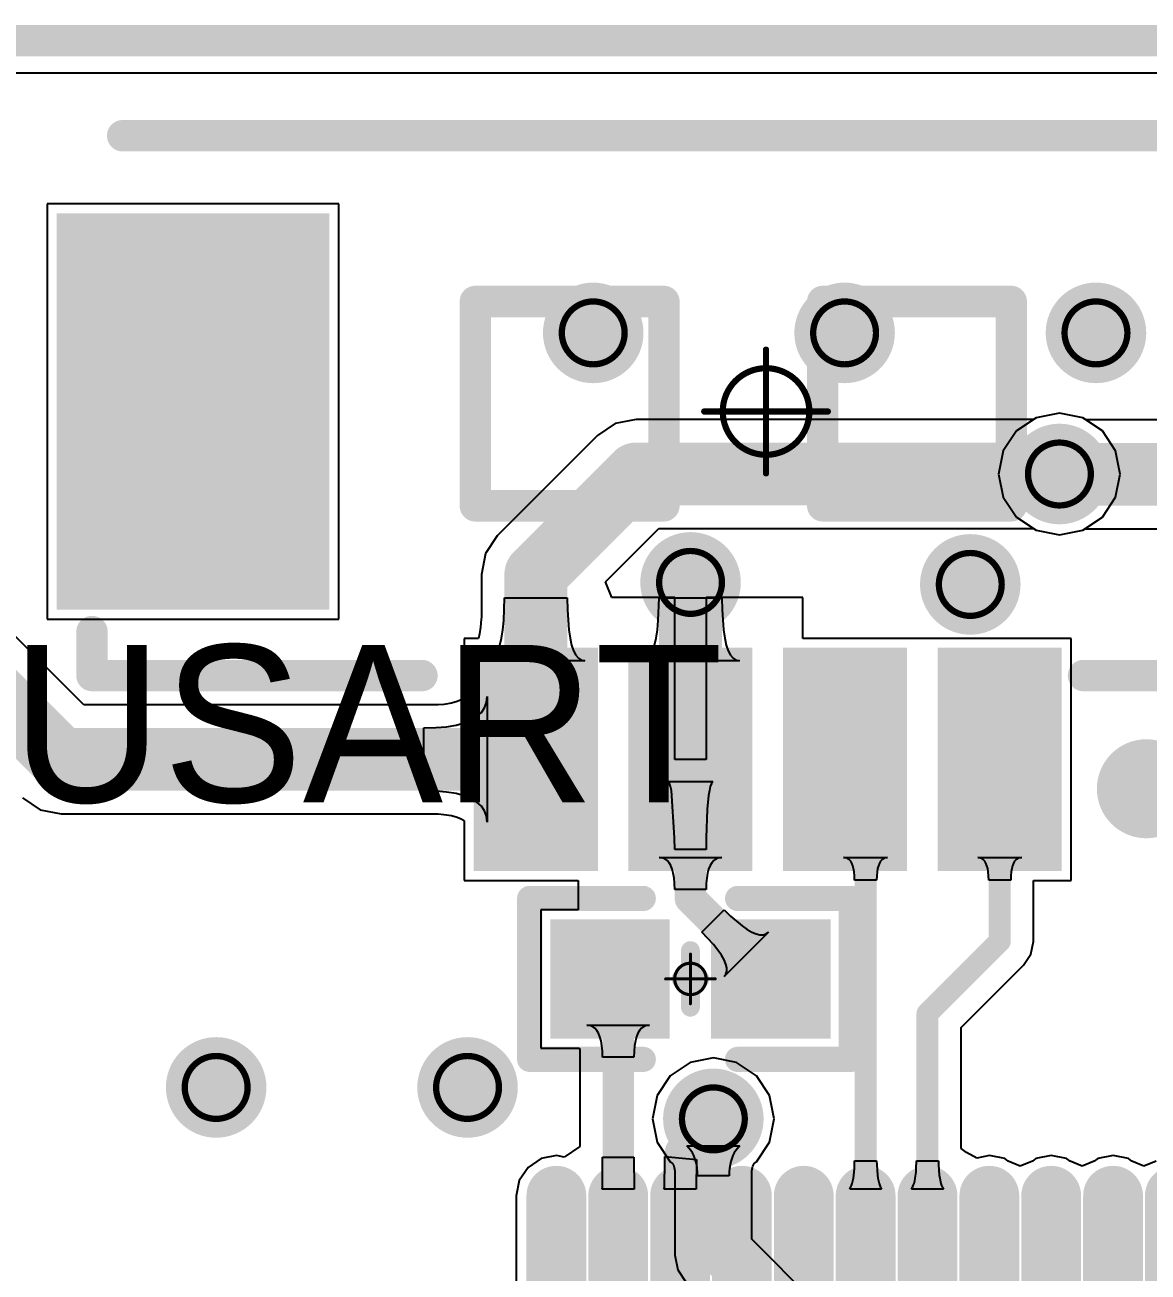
# Model space of a CAD drawing. Header units: millimetres. Extents: x -1.72 to 0.75, y -0.35 to 1.04.
# Drawn here: x -1.1359 to -0.7784, y 0.6413 to 1.038 of the extents above; entities that cross this region are included whole.
import ezdxf

# ---------------------------------------------------------------- set-up
doc = ezdxf.new("R2010")
doc.units = ezdxf.units.MM
doc.header["$MEASUREMENT"] = 0
for name, color, linetype in [('BottomLayer', 5, 'Continuous'), ('BottomSolder', 6, 'Continuous'), ('DrillDrawing', 1, 'Continuous'), ('Mechanical1', 6, 'Continuous'), ('Mechanical15', 56, 'Continuous'), ('MultiLayer', 9, 'Continuous'), ('TopLayer', 1, 'Continuous'), ('TopOverlay', 2, 'Continuous'), ('TopPaste', 8, 'Continuous'), ('TopSolder', 216, 'Continuous'), ('ViaHoleLayer', 16, 'Continuous')]:
    doc.layers.add(name, color=color, linetype=linetype)

# ---------------------------------------------------------------- blocks, each defined once
blk = doc.blocks.new('MX_1_25_WS_4P_5')
at = {"layer": 'Mechanical15', "const_width": 0.0019685}
for points in [[(0, 0.019685), (0, -0.019685)], [(0.019685, 0), (-0.019685, 0)]]:
    blk.add_lwpolyline(points, dxfattribs=at)
at = {"layer": 'Mechanical15'}
for points, const_width in [([(-0.0004921, 0.019685, 1), (0.0004921, 0.019685, 1)], 0.0009842), ([(0.0137795, 0, 1), (-0.0137795, 0, 1)], 0.0019685), ([(-0.0201771, 0, 1), (-0.0191929, 0, 1)], 0.0009842), ([(-0.0142716, 0, 1), (-0.0132874, 0, 1)], 0.0009842), ([(0.0132874, 0, 1), (0.0142716, 0, 1)], 0.0009842), ([(0.0191929, 0, 1), (0.0201771, 0, 1)], 0.0009842), ([(-0.0004921, -0.019685, 1), (0.0004921, -0.019685, 1)], 0.0009842)]:
    blk.add_lwpolyline(points, format="xyb", close=True, dxfattribs=dict(at, const_width=const_width))
at = {"layer": 'TopLayer'}
for points in [[(-0.0901102, 0.0791575), (-0.0586142, 0.0791575), (-0.0901102, 0.1421495), (-0.0586142, 0.1421495)], [(-0.0408976, 0.0791575), (-0.0094016, 0.0791575), (-0.0408976, 0.1421495), (-0.0094016, 0.1421495)], [(0.0083151, 0.0791575), (0.0398111, 0.0791575), (0.0083151, 0.1421495), (0.0398111, 0.1421495)], [(0.0575276, 0.0791575), (0.0890236, 0.0791575), (0.0575276, 0.1421495), (0.0890236, 0.1421495)], [(-0.2217322, 0.0590551), (-0.2217322, -0.0590551), (-0.142992, 0.0590551), (-0.142992, -0.0590551)], [(0.142992, 0.0590551), (0.142992, -0.0590551), (0.2217322, 0.0590551), (0.2217322, -0.0590551)]]:
    blk.add_solid(points, dxfattribs=at)
at = {"layer": 'TopOverlay'}
for points, const_width in [([(-0.1131575, 0.12, 1), (-0.1289055, 0.12, 1)], 0.015748), ([(-0.1328425, 0.12, 1), (-0.1249685, 0.12, 1)], 0.007874), ([(-0.1170945, 0.12, 1), (-0.1092205, 0.12, 1)], 0.007874), ([(-0.2085315, 0.084, 1), (-0.2035315, 0.084, 1)], 0.005), ([(-0.2085315, 0.084, 1), (-0.2035315, 0.084, 1)], 0.005), ([(-0.1035315, 0.084, 1), (-0.0985315, 0.084, 1)], 0.005), ([(0.1070118, 0.084, 1), (0.1120118, 0.084, 1)], 0.005), ([(0.2120118, 0.084, 1), (0.2170118, 0.084, 1)], 0.005), ([(0.2120118, 0.084, 1), (0.2170118, 0.084, 1)], 0.005), ([(-0.2085315, 0.07, 1), (-0.2035315, 0.07, 1)], 0.005), ([(0.2120118, 0.07, 1), (0.2170118, 0.07, 1)], 0.005), ([(-0.0805315, 0.03, 1), (-0.0755315, 0.03, 1)], 0.005), ([(-0.0805315, 0.03, 1), (-0.0755315, 0.03, 1)], 0.005), ([(-0.0205315, 0.03, 1), (-0.0155315, 0.03, 1)], 0.005), ([(-0.0205315, 0.03, 1), (-0.0155315, 0.03, 1)], 0.005), ([(0.0300118, 0.03, 1), (0.0350118, 0.03, 1)], 0.005), ([(0.0300118, 0.03, 1), (0.0350118, 0.03, 1)], 0.005), ([(0.0900118, 0.03, 1), (0.0950118, 0.03, 1)], 0.005), ([(0.0900118, 0.03, 1), (0.0950118, 0.03, 1)], 0.005), ([(-0.0805315, -0.0349999, 1), (-0.0755315, -0.0349999, 1)], 0.005), ([(-0.0805315, -0.0349999, 1), (-0.0755315, -0.0349999, 1)], 0.005), ([(-0.0205315, -0.0349999, 1), (-0.0155315, -0.0349999, 1)], 0.005), ([(-0.0205315, -0.0349999, 1), (-0.0155315, -0.0349999, 1)], 0.005), ([(0.0300119, -0.035, 1), (0.0350119, -0.035, 1)], 0.005), ([(0.0300119, -0.035, 1), (0.0350119, -0.035, 1)], 0.005), ([(0.0900118, -0.035, 1), (0.0950118, -0.035, 1)], 0.005), ([(0.0900118, -0.035, 1), (0.0950118, -0.035, 1)], 0.005), ([(-0.2074685, -0.0877166, 1), (-0.2024685, -0.0877166, 1)], 0.005), ([(0.2022559, -0.0877166, 1), (0.2072559, -0.0877166, 1)], 0.005)]:
    blk.add_lwpolyline(points, format="xyb", close=True, dxfattribs=dict(at, const_width=const_width))
at = {"layer": 'TopOverlay', "const_width": 0.01}
for points in [[(-0.2060315, 0.084), (-0.2060315, 0.07)], [(-0.1010315, 0.084), (-0.2060315, 0.084)], [(0.2145118, 0.084), (0.1095118, 0.084)], [(0.2145118, 0.084), (0.2145118, 0.07)], [(-0.0180315, 0.03), (-0.0780315, 0.03)], [(-0.0780315, 0.03), (-0.0780315, -0.0349999)], [(-0.0180315, 0.03), (-0.0180315, -0.0349999)], [(0.0325119, -0.035), (0.0325118, 0.03)], [(0.0925118, 0.03), (0.0325118, 0.03)], [(0.0925118, 0.03), (0.0925118, -0.035)], [(-0.0180315, -0.0349999), (-0.0780315, -0.0349999)], [(0.0925118, -0.035), (0.0325119, -0.035)], [(0.2047559, -0.0877166), (-0.2049685, -0.0877166)]]:
    blk.add_lwpolyline(points, dxfattribs=at)
at = {"layer": 'TopPaste'}
for points in [[(-0.0901102, 0.0791575), (-0.0586142, 0.0791575), (-0.0901102, 0.1421495), (-0.0586142, 0.1421495)], [(-0.0408976, 0.0791575), (-0.0094016, 0.0791575), (-0.0408976, 0.1421495), (-0.0094016, 0.1421495)], [(0.0083151, 0.0791575), (0.0398111, 0.0791575), (0.0083151, 0.1421495), (0.0398111, 0.1421495)], [(0.0575276, 0.0791575), (0.0890236, 0.0791575), (0.0575276, 0.1421495), (0.0890236, 0.1421495)], [(-0.2217322, 0.0590551), (-0.2217322, -0.0590551), (-0.142992, 0.0590551), (-0.142992, -0.0590551)], [(0.142992, 0.0590551), (0.142992, -0.0590551), (0.2217322, 0.0590551), (0.2217322, -0.0590551)]]:
    blk.add_solid(points, dxfattribs=at)
at = {"layer": 'TopSolder'}
for points in [[(-0.0941102, 0.0751575), (-0.0546142, 0.0751575), (-0.0941102, 0.1461495), (-0.0546142, 0.1461495)], [(-0.0448976, 0.0751575), (-0.0054016, 0.0751575), (-0.0448976, 0.1461495), (-0.0054016, 0.1461495)], [(0.0043151, 0.0751575), (0.0438111, 0.0751575), (0.0043151, 0.1461495), (0.0438111, 0.1461495)], [(0.0535276, 0.0751575), (0.0930236, 0.0751575), (0.0535276, 0.1461495), (0.0930236, 0.1461495)], [(-0.2257322, 0.0630551), (-0.2257322, -0.0630551), (-0.138992, 0.0630551), (-0.138992, -0.0630551)], [(0.138992, 0.0630551), (0.138992, -0.0630551), (0.2257322, 0.0630551), (0.2257322, -0.0630551)]]:
    blk.add_solid(points, dxfattribs=at)
blk = doc.blocks.new('LQFP_64_10X10X05P_7')
at = {"layer": 'TopLayer', "const_width": 0.011024}
for points in [[(0.1886628, 0.14764), (0.2483372, 0.14764)], [(0.1886628, 0.12795), (0.2483372, 0.12795)], [(0.1886628, 0.10827), (0.2483372, 0.10827)], [(0.1886628, 0.08858), (0.2483372, 0.08858)], [(0.1886628, 0.0689), (0.2483372, 0.0689)], [(0.1886628, 0.04921), (0.2483372, 0.04921)], [(0.1886628, 0.02953), (0.2483372, 0.02953)], [(0.1886628, 0.00984), (0.2483372, 0.00984)], [(0.1886628, -0.00984), (0.2483372, -0.00984)], [(0.1886628, -0.02953), (0.2483372, -0.02953)]]:
    blk.add_lwpolyline(points, dxfattribs=at)
at = {"layer": 'TopLayer', "const_width": 0.005512}
for points in [[(0.2455812, 0.14764, 1), (0.2510932, 0.14764, 1)], [(0.2455812, 0.12795, 1), (0.2510932, 0.12795, 1)], [(0.2455812, 0.10827, 1), (0.2510932, 0.10827, 1)], [(0.2455812, 0.08858, 1), (0.2510932, 0.08858, 1)], [(0.2455812, 0.0689, 1), (0.2510932, 0.0689, 1)], [(0.2455812, 0.04921, 1), (0.2510932, 0.04921, 1)], [(0.2455812, 0.02953, 1), (0.2510932, 0.02953, 1)], [(0.2455812, 0.00984, 1), (0.2510932, 0.00984, 1)], [(0.2455812, -0.00984, 1), (0.2510932, -0.00984, 1)], [(0.2455812, -0.02953, 1), (0.2510932, -0.02953, 1)]]:
    blk.add_lwpolyline(points, format="xyb", close=True, dxfattribs=at)
at = {"layer": 'TopPaste', "const_width": 0.011024}
for points in [[(0.1886628, 0.14764), (0.2483372, 0.14764)], [(0.1886628, 0.12795), (0.2483372, 0.12795)], [(0.1886628, 0.10827), (0.2483372, 0.10827)], [(0.1886628, 0.08858), (0.2483372, 0.08858)], [(0.1886628, 0.0689), (0.2483372, 0.0689)], [(0.1886628, 0.04921), (0.2483372, 0.04921)], [(0.1886628, 0.02953), (0.2483372, 0.02953)], [(0.1886628, 0.00984), (0.2483372, 0.00984)], [(0.1886628, -0.00984), (0.2483372, -0.00984)], [(0.1886628, -0.02953), (0.2483372, -0.02953)]]:
    blk.add_lwpolyline(points, dxfattribs=at)
at = {"layer": 'TopPaste', "const_width": 0.005512}
for points in [[(0.2455812, 0.14764, 1), (0.2510932, 0.14764, 1)], [(0.2455812, 0.12795, 1), (0.2510932, 0.12795, 1)], [(0.2455812, 0.10827, 1), (0.2510932, 0.10827, 1)], [(0.2455812, 0.08858, 1), (0.2510932, 0.08858, 1)], [(0.2455812, 0.0689, 1), (0.2510932, 0.0689, 1)], [(0.2455812, 0.04921, 1), (0.2510932, 0.04921, 1)], [(0.2455812, 0.02953, 1), (0.2510932, 0.02953, 1)], [(0.2455812, 0.00984, 1), (0.2510932, 0.00984, 1)], [(0.2455812, -0.00984, 1), (0.2510932, -0.00984, 1)], [(0.2455812, -0.02953, 1), (0.2510932, -0.02953, 1)]]:
    blk.add_lwpolyline(points, format="xyb", close=True, dxfattribs=at)
at = {"layer": 'TopSolder', "const_width": 0.019024}
for points in [[(0.1886628, 0.14764), (0.2483372, 0.14764)], [(0.1886628, 0.12795), (0.2483372, 0.12795)], [(0.1886628, 0.10827), (0.2483372, 0.10827)], [(0.1886628, 0.08858), (0.2483372, 0.08858)], [(0.1886628, 0.0689), (0.2483372, 0.0689)], [(0.1886628, 0.04921), (0.2483372, 0.04921)], [(0.1886628, 0.02953), (0.2483372, 0.02953)], [(0.1886628, 0.00984), (0.2483372, 0.00984)], [(0.1886628, -0.00984), (0.2483372, -0.00984)], [(0.1886628, -0.02953), (0.2483372, -0.02953)], [(0.1886628, -0.04921), (0.2483372, -0.04921)]]:
    blk.add_lwpolyline(points, dxfattribs=at)
at = {"layer": 'TopSolder', "const_width": 0.009512}
for points in [[(0.2435812, 0.14764, 1), (0.2530932, 0.14764, 1)], [(0.2435812, 0.12795, 1), (0.2530932, 0.12795, 1)], [(0.2435812, 0.10827, 1), (0.2530932, 0.10827, 1)], [(0.2435812, 0.08858, 1), (0.2530932, 0.08858, 1)], [(0.2435812, 0.0689, 1), (0.2530932, 0.0689, 1)], [(0.2435812, 0.04921, 1), (0.2530932, 0.04921, 1)], [(0.2435812, 0.02953, 1), (0.2530932, 0.02953, 1)], [(0.2435812, 0.00984, 1), (0.2530932, 0.00984, 1)], [(0.2435812, -0.00984, 1), (0.2530932, -0.00984, 1)], [(0.2435812, -0.02953, 1), (0.2530932, -0.02953, 1)], [(0.2435812, -0.04921, 1), (0.2530932, -0.04921, 1)]]:
    blk.add_lwpolyline(points, format="xyb", close=True, dxfattribs=at)
blk = doc.blocks.new('C_0603_L_36')
at = {"layer": 'Mechanical15', "const_width": 0.001}
for points in [[(0, 0.0078741), (0, -0.0078741)], [(0.0078741, 0), (-0.0078741, 0)]]:
    blk.add_lwpolyline(points, dxfattribs=at)
at = {"layer": 'Mechanical15'}
for points, const_width in [([(-0.00025, 0.0078741, 1), (0.00025, 0.0078741, 1)], 0.0005), ([(0.005, 0, 1), (-0.005, 0, 1)], 0.001), ([(-0.0081241, 0, 1), (-0.0076241, 0, 1)], 0.0005), ([(-0.00525, 0, 1), (-0.00475, 0, 1)], 0.0005), ([(0.00475, 0, 1), (0.00525, 0, 1)], 0.0005), ([(0.0076241, 0, 1), (0.0081241, 0, 1)], 0.0005), ([(-0.00025, -0.0078741, 1), (0.00025, -0.0078741, 1)], 0.0005)]:
    blk.add_lwpolyline(points, format="xyb", close=True, dxfattribs=dict(at, const_width=const_width))
at = {"layer": 'TopLayer'}
for points in [[(-0.0405938, -0.0150032), (-0.0105938, -0.0150032), (-0.0405938, 0.0149968), (-0.0105938, 0.0149968)], [(0.0105874, -0.0150032), (0.0405874, -0.0150032), (0.0105874, 0.0149968), (0.0405874, 0.0149968)]]:
    blk.add_solid(points, dxfattribs=at)
at = {"layer": 'TopOverlay'}
for points, const_width in [([(-0.015, 0.0255874), (-0.0511843, 0.0255874)], 0.008), ([(-0.0511843, 0.0255874), (-0.0511843, -0.0255938)], 0.008), ([(0.0511779, 0.0255874), (0.015, 0.0255874)], 0.008), ([(0.0511779, 0.0255874), (0.0511779, -0.0255938)], 0.008), ([(0, 0.0090001), (0, -0.0090001)], 0.006), ([(0, 0), (-0.003, 0)], 0.006), ([(0.003, 0), (0, 0)], 0.006), ([(-0.0150001, -0.0255938), (-0.0511843, -0.0255938)], 0.008), ([(0.0511779, -0.0255938), (0.0150001, -0.0255938)], 0.008)]:
    blk.add_lwpolyline(points, dxfattribs=dict(at, const_width=const_width))
for points, const_width in [([(-0.0531843, 0.0255874, 1), (-0.0491843, 0.0255874, 1)], 0.004), ([(-0.0531843, 0.0255874, 1), (-0.0491843, 0.0255874, 1)], 0.004), ([(-0.017, 0.0255874, 1), (-0.013, 0.0255874, 1)], 0.004), ([(0.013, 0.0255874, 1), (0.017, 0.0255874, 1)], 0.004), ([(0.0491779, 0.0255874, 1), (0.0531779, 0.0255874, 1)], 0.004), ([(0.0491779, 0.0255874, 1), (0.0531779, 0.0255874, 1)], 0.004), ([(-0.0015, 0.0090001, 1), (0.0015, 0.0090001, 1)], 0.003), ([(-0.0045, 0, 1), (-0.0015, 0, 1)], 0.003), ([(-0.0015, 0, 1), (0.0015, 0, 1)], 0.003), ([(-0.0015, 0, 1), (0.0015, 0, 1)], 0.003), ([(0.0015, 0, 1), (0.0045, 0, 1)], 0.003), ([(-0.0015, -0.0090001, 1), (0.0015, -0.0090001, 1)], 0.003), ([(-0.0531843, -0.0255938, 1), (-0.0491843, -0.0255938, 1)], 0.004), ([(-0.0531843, -0.0255938, 1), (-0.0491843, -0.0255938, 1)], 0.004), ([(-0.0170001, -0.0255938, 1), (-0.0130001, -0.0255938, 1)], 0.004), ([(0.0130001, -0.0255938, 1), (0.0170001, -0.0255938, 1)], 0.004), ([(0.0491779, -0.0255938, 1), (0.0531779, -0.0255938, 1)], 0.004), ([(0.0491779, -0.0255938, 1), (0.0531779, -0.0255938, 1)], 0.004)]:
    blk.add_lwpolyline(points, format="xyb", close=True, dxfattribs=dict(at, const_width=const_width))
at = {"layer": 'TopPaste'}
for points in [[(-0.0405938, -0.0150032), (-0.0105938, -0.0150032), (-0.0405938, 0.0149968), (-0.0105938, 0.0149968)], [(0.0105874, -0.0150032), (0.0405874, -0.0150032), (0.0105874, 0.0149968), (0.0405874, 0.0149968)]]:
    blk.add_solid(points, dxfattribs=at)
at = {"layer": 'TopSolder'}
for points in [[(-0.0445938, -0.0190032), (-0.0065938, -0.0190032), (-0.0445938, 0.0189968), (-0.0065938, 0.0189968)], [(0.0065874, -0.0190032), (0.0445874, -0.0190032), (0.0065874, 0.0189968), (0.0445874, 0.0189968)]]:
    blk.add_solid(points, dxfattribs=at)

msp = doc.modelspace()

# ---------------------------------------------------------------- linework, layer by layer
at = {"layer": 'BottomLayer'}
for p, q in [((-1.6037658, 1.0227573), (-0.2510373, 1.0227573)), ((-0.8140442, 0.9130157), (-0.820329, 0.9088163)), ((-0.8066308, 0.9144903), (-0.8140442, 0.9130157)), ((-0.7992174, 0.9130157), (-0.8066308, 0.9144903)), ((-0.7981957, 0.912333), (-0.7992174, 0.9130157)), ((-0.820329, 0.9088163), (-0.8245284, 0.9025315)), ((-0.6032584, 0.912333), (-0.7981957, 0.912333)), ((-0.8245284, 0.9025315), (-0.826003, 0.8951181)), ((-0.826003, 0.8951181), (-0.8245284, 0.8877047)), ((-0.8245284, 0.8877047), (-0.820329, 0.8814199)), ((-0.820329, 0.8814199), (-0.8140442, 0.8772205)), ((-0.8140442, 0.8772205), (-0.8066308, 0.8757459)), ((-0.8066308, 0.8757459), (-0.7992174, 0.8772205)), ((-0.7992174, 0.8772205), (-0.7985492, 0.877667)), ((-0.7985492, 0.877667), (-0.6032584, 0.877667)), ((-0.924183, 0.7078976), (-0.9304678, 0.7036982)), ((-0.9167696, 0.7093722), (-0.924183, 0.7078976)), ((-0.9093562, 0.7078976), (-0.9167696, 0.7093722)), ((-0.9030714, 0.7036982), (-0.9093562, 0.7078976)), ((-0.9304678, 0.7036982), (-0.9346672, 0.6974134)), ((-0.898872, 0.6974134), (-0.9030714, 0.7036982)), ((-0.9346672, 0.6974134), (-0.9361418, 0.69)), ((-0.8973974, 0.69), (-0.898872, 0.6974134)), ((-0.9361418, 0.69), (-0.9346672, 0.6825866)), ((-0.898872, 0.6825866), (-0.8973974, 0.69)), ((-0.9346672, 0.6825866), (-0.9304678, 0.6763018)), ((-0.9030714, 0.6763018), (-0.898872, 0.6825866)), ((-0.9245236, 0.680735), (-0.9251696, 0.6814303)), ((-0.9251696, 0.6814303), (-0.9083696, 0.6814303)), ((-0.9239456, 0.6799823), (-0.9245236, 0.680735)), ((-0.9234356, 0.6791721), (-0.9239456, 0.6799823)), ((-0.9229936, 0.6783044), (-0.9234356, 0.6791721)), ((-0.9101036, 0.6791721), (-0.9105456, 0.6783044)), ((-0.9095936, 0.6799823), (-0.9101036, 0.6791721)), ((-0.9090156, 0.680735), (-0.9095936, 0.6799823)), ((-0.9083696, 0.6814303), (-0.9090156, 0.680735)), ((-0.9304678, 0.6763018), (-0.9297678, 0.6758341)), ((-0.9297678, 0.6758341), (-0.9296478, 0.6756435)), ((-0.9296478, 0.6756435), (-0.9294942, 0.6753419)), ((-0.9294942, 0.6753419), (-0.9293466, 0.6749767)), ((-0.9293466, 0.6749767), (-0.9292097, 0.6745372)), ((-0.9292097, 0.6745372), (-0.9290896, 0.6740123)), ((-0.9226196, 0.6773792), (-0.9229936, 0.6783044)), ((-0.9223136, 0.6763966), (-0.9226196, 0.6773792)), ((-0.9220756, 0.6753565), (-0.9223136, 0.6763966)), ((-0.9219056, 0.6742589), (-0.9220756, 0.6753565)), ((-0.9114636, 0.6753565), (-0.9116336, 0.6742589)), ((-0.9112256, 0.6763966), (-0.9114636, 0.6753565)), ((-0.9109196, 0.6773792), (-0.9112256, 0.6763966)), ((-0.9105456, 0.6783044), (-0.9109196, 0.6773792)), ((-0.9044496, 0.6740123), (-0.9043295, 0.6745372)), ((-0.9043295, 0.6745372), (-0.9041926, 0.6749767)), ((-0.9041926, 0.6749767), (-0.904045, 0.6753419)), ((-0.904045, 0.6753419), (-0.9038912, 0.6756438)), ((-0.9038912, 0.6756438), (-0.9037714, 0.675834)), ((-0.9037714, 0.675834), (-0.9030714, 0.6763018)), ((-0.9290896, 0.6740123), (-0.9290047, 0.6734641)), ((-0.9290047, 0.6734641), (-0.9290047, 0.6466361)), ((-0.9218036, 0.6731038), (-0.9219056, 0.6742589)), ((-0.9217696, 0.6718913), (-0.9218036, 0.6731038)), ((-0.9117696, 0.6718913), (-0.9217696, 0.6718913)), ((-0.9117356, 0.6731038), (-0.9117696, 0.6718913)), ((-0.9116336, 0.6742589), (-0.9117356, 0.6731038)), ((-0.9045345, 0.6734641), (-0.9044496, 0.6740123)), ((-0.9045345, 0.651704), (-0.9045345, 0.6734641)), ((-0.8362841, 0.5834536), (-0.9045345, 0.651704)), ((-0.9290047, 0.6466361), (-0.9280734, 0.6419539)), ((-0.9280734, 0.6419539), (-0.9254211, 0.6379846))]:
    msp.add_line(p, q, dxfattribs=at)
for points, const_width in [([(-0.961, 0.94, 1), (-0.949, 0.94, 1)], 0.012), ([(-0.881, 0.94, 1), (-0.869, 0.94, 1)], 0.012), ([(-0.801, 0.94, 1), (-0.789, 0.94, 1)], 0.012), ([(-0.8126308, 0.8951181, 1), (-0.8006308, 0.8951181, 1)], 0.012), ([(-0.8116308, 0.8951181, 1), (-0.8016308, 0.8951181, 1)], 0.01), ([(-0.8115127, 0.895, 1), (-0.8015127, 0.895, 1)], 0.01), ([(-0.8115127, 0.895, 1), (-0.8015127, 0.895, 1)], 0.01), ([(-0.9300264, 0.8606378, 1), (-0.9180264, 0.8606378, 1)], 0.012), ([(-0.841, 0.86, 1), (-0.829, 0.86, 1)], 0.012), ([(-1.081, 0.7, 1), (-1.069, 0.7, 1)], 0.012), ([(-1.001, 0.7, 1), (-0.989, 0.7, 1)], 0.012), ([(-0.9227696, 0.69, 1), (-0.9107696, 0.69, 1)], 0.012), ([(-0.9192696, 0.69, 1), (-0.9142696, 0.69, 1)], 0.005), ([(-0.9192696, 0.6466361, 1), (-0.9142696, 0.6466361, 1)], 0.005), ([(-0.9192696, 0.6466361, 1), (-0.9142696, 0.6466361, 1)], 0.005)]:
    msp.add_lwpolyline(points, format="xyb", close=True, dxfattribs=dict(at, const_width=const_width))
for points, const_width in [([(-0.8066308, 0.8951181), (-0.8065127, 0.895)], 0.02), ([(-0.8065127, 0.895), (-0.595, 0.895)], 0.02), ([(-0.9167696, 0.6466361), (-0.9167696, 0.69)], 0.01), ([(-0.9167696, 0.6466361), (-0.8449356, 0.5748021)], 0.01)]:
    msp.add_lwpolyline(points, dxfattribs=dict(at, const_width=const_width))
at = {"layer": 'BottomSolder', "const_width": 0.016}
for points in [[(-0.963, 0.94, 1), (-0.947, 0.94, 1)], [(-0.883, 0.94, 1), (-0.867, 0.94, 1)], [(-0.803, 0.94, 1), (-0.787, 0.94, 1)], [(-0.8146308, 0.8951181, 1), (-0.7986308, 0.8951181, 1)], [(-0.9320264, 0.8606378, 1), (-0.9160264, 0.8606378, 1)], [(-0.843, 0.86, 1), (-0.827, 0.86, 1)], [(-1.083, 0.7, 1), (-1.067, 0.7, 1)], [(-1.003, 0.7, 1), (-0.987, 0.7, 1)], [(-0.9247696, 0.69, 1), (-0.9087696, 0.69, 1)]]:
    msp.add_lwpolyline(points, format="xyb", close=True, dxfattribs=at)
at = {"layer": 'DrillDrawing', "const_width": 0.006}
msp.add_lwpolyline([(-1.5966929, 1.0329527), (-0.2581102, 1.0329527)], dxfattribs=at)
at = {"layer": 'DrillDrawing'}
for points, const_width in [([(-0.945, 0.94, 1), (-0.965, 0.94, 1)], 0.002), ([(-0.865, 0.94, 1), (-0.885, 0.94, 1)], 0.002), ([(-0.785, 0.94, 1), (-0.805, 0.94, 1)], 0.002), ([(-0.9655, 0.94, 1), (-0.9645, 0.94, 1)], 0.001), ([(-0.9455, 0.94, 1), (-0.9445, 0.94, 1)], 0.001), ([(-0.8855, 0.94, 1), (-0.8845, 0.94, 1)], 0.001), ([(-0.8655, 0.94, 1), (-0.8645, 0.94, 1)], 0.001), ([(-0.8055, 0.94, 1), (-0.8045, 0.94, 1)], 0.001), ([(-0.7855, 0.94, 1), (-0.7845, 0.94, 1)], 0.001), ([(-0.7966308, 0.8951181, 1), (-0.8166308, 0.8951181, 1)], 0.002), ([(-0.8171308, 0.8951181, 1), (-0.8161308, 0.8951181, 1)], 0.001), ([(-0.7971308, 0.8951181, 1), (-0.7961308, 0.8951181, 1)], 0.001), ([(-0.9140264, 0.8606378, 1), (-0.9340264, 0.8606378, 1)], 0.002), ([(-0.825, 0.86, 1), (-0.845, 0.86, 1)], 0.002), ([(-0.9345264, 0.8606378, 1), (-0.9335264, 0.8606378, 1)], 0.001), ([(-0.9145264, 0.8606378, 1), (-0.9135264, 0.8606378, 1)], 0.001), ([(-0.8455, 0.86, 1), (-0.8445, 0.86, 1)], 0.001), ([(-0.8255, 0.86, 1), (-0.8245, 0.86, 1)], 0.001), ([(-1.065, 0.7, 1), (-1.085, 0.7, 1)], 0.002), ([(-0.985, 0.7, 1), (-1.005, 0.7, 1)], 0.002), ([(-1.0855, 0.7, 1), (-1.0845, 0.7, 1)], 0.001), ([(-1.0655, 0.7, 1), (-1.0645, 0.7, 1)], 0.001), ([(-1.0055, 0.7, 1), (-1.0045, 0.7, 1)], 0.001), ([(-0.9855, 0.7, 1), (-0.9845, 0.7, 1)], 0.001), ([(-0.9067696, 0.69, 1), (-0.9267696, 0.69, 1)], 0.002), ([(-0.9272696, 0.69, 1), (-0.9262696, 0.69, 1)], 0.001), ([(-0.9072696, 0.69, 1), (-0.9062696, 0.69, 1)], 0.001)]:
    msp.add_lwpolyline(points, format="xyb", close=True, dxfattribs=dict(at, const_width=const_width))
at = {"layer": 'Mechanical1', "const_width": 0.01}
msp.add_lwpolyline([(-1.5966929, 1.0329527), (-0.2581102, 1.0329527)], dxfattribs=at)
at = {"layer": 'MultiLayer', "const_width": 0.012}
for points in [[(-0.961, 0.94, 1), (-0.949, 0.94, 1)], [(-0.881, 0.94, 1), (-0.869, 0.94, 1)], [(-0.801, 0.94, 1), (-0.789, 0.94, 1)], [(-0.8126308, 0.8951181, 1), (-0.8006308, 0.8951181, 1)], [(-0.9300264, 0.8606378, 1), (-0.9180264, 0.8606378, 1)], [(-0.841, 0.86, 1), (-0.829, 0.86, 1)], [(-1.081, 0.7, 1), (-1.069, 0.7, 1)], [(-1.001, 0.7, 1), (-0.989, 0.7, 1)], [(-0.9227696, 0.69, 1), (-0.9107696, 0.69, 1)]]:
    msp.add_lwpolyline(points, format="xyb", close=True, dxfattribs=at)
at = {"layer": 'TopLayer'}
for p, q in [((-1.6037658, 1.0227573), (-0.2510373, 1.0227573)), ((-1.035992, 0.9810551), (-1.1287322, 0.9810551)), ((-1.1287322, 0.9810551), (-1.1287322, 0.8489449)), ((-1.035992, 0.8489449), (-1.035992, 0.9810551)), ((-0.941351, 0.9124511), (-0.9479841, 0.9111317)), ((-0.8148892, 0.9124511), (-0.941351, 0.9124511)), ((-0.8140442, 0.9130157), (-0.8148892, 0.9124511)), ((-0.8066308, 0.9144903), (-0.8140442, 0.9130157)), ((-0.7992174, 0.9130157), (-0.8066308, 0.9144903)), ((-0.7929326, 0.9088163), (-0.7992174, 0.9130157)), ((-0.9479841, 0.9111317), (-0.9536073, 0.9073744)), ((-0.7887332, 0.9025315), (-0.7929326, 0.9088163)), ((-0.9536073, 0.9073744), (-0.9855319, 0.8754498)), ((-0.7872586, 0.8951181), (-0.7887332, 0.9025315)), ((-0.7887332, 0.8877047), (-0.7872586, 0.8951181)), ((-0.7929326, 0.8814199), (-0.7887332, 0.8877047)), ((-0.7992174, 0.8772205), (-0.7929326, 0.8814199)), ((-0.951114, 0.8608425), (-0.9341714, 0.8777851)), ((-0.9341714, 0.8777851), (-0.8148892, 0.8777851)), ((-0.8148892, 0.8777851), (-0.8140442, 0.8772205)), ((-0.8140442, 0.8772205), (-0.8066308, 0.8757459)), ((-0.8066308, 0.8757459), (-0.7992174, 0.8772205)), ((-0.9855319, 0.8754498), (-0.9892892, 0.8698266)), ((-0.9892892, 0.8698266), (-0.9906086, 0.8631935)), ((-0.9906086, 0.8631935), (-0.9906086, 0.8495675)), ((-0.9490429, 0.8558425), (-0.951114, 0.8608425)), ((-1.1171669, 0.8216795), (-1.1547587, 0.8592713)), ((-0.9835007, 0.8485225), (-0.9832756, 0.8557225)), ((-0.9832756, 0.8557225), (-0.9632756, 0.8557225)), ((-0.9632756, 0.8557225), (-0.9632193, 0.8519225)), ((-0.9290633, 0.8558425), (-0.9490429, 0.8558425)), ((-0.9342882, 0.8485225), (-0.9340631, 0.8557225)), ((-0.9340631, 0.8557225), (-0.9140631, 0.8557225)), ((-0.9290633, 0.8043463), (-0.9290633, 0.8558425)), ((-0.8883151, 0.8558425), (-0.9190633, 0.8558425)), ((-0.9190633, 0.8558425), (-0.9190633, 0.8043463)), ((-0.9140631, 0.8557225), (-0.9140068, 0.8519225)), ((-0.8883151, 0.8428425), (-0.8883151, 0.8558425)), ((-1.1287322, 0.8489449), (-1.035992, 0.8489449)), ((-0.9906273, 0.8489679), (-0.9908691, 0.8463908)), ((-0.9906086, 0.8495675), (-0.9906273, 0.8489679)), ((-0.9632193, 0.8519225), (-0.9627691, 0.8455225)), ((-0.9140068, 0.8519225), (-0.9135566, 0.8455225)), ((-0.9908691, 0.8463908), (-0.991192, 0.8442598)), ((-0.9841761, 0.8429225), (-0.9837821, 0.8455225)), ((-0.9837821, 0.8455225), (-0.9835007, 0.8485225)), ((-0.9627691, 0.8455225), (-0.9623751, 0.8429225)), ((-0.9349636, 0.8429225), (-0.9345696, 0.8455225)), ((-0.9345696, 0.8455225), (-0.9342882, 0.8485225)), ((-0.9135566, 0.8455225), (-0.9131626, 0.8429225)), ((-0.9915184, 0.8428425), (-0.9960236, 0.8428425)), ((-0.9960236, 0.8428425), (-0.9960236, 0.8358085)), ((-0.991192, 0.8442598), (-0.9915184, 0.8428425)), ((-0.9846826, 0.8407225), (-0.9841761, 0.8429225)), ((-0.9623751, 0.8429225), (-0.9618686, 0.8407225)), ((-0.9354701, 0.8407225), (-0.9349636, 0.8429225)), ((-0.9131626, 0.8429225), (-0.9126561, 0.8407225)), ((-0.8521026, 0.8428425), (-0.8883151, 0.8428425)), ((-0.8483856, 0.8428427), (-0.8521026, 0.8428427)), ((-0.8521026, 0.8428427), (-0.8521026, 0.8428425)), ((-0.8483856, 0.8428425), (-0.8483856, 0.8428427)), ((-0.8028898, 0.8428425), (-0.8483856, 0.8428425)), ((-0.8028898, 0.7658505), (-0.8028898, 0.8428425)), ((-0.9868775, 0.8365225), (-0.9860333, 0.8375225)), ((-0.9860333, 0.8375225), (-0.9853017, 0.8389225)), ((-0.9853017, 0.8389225), (-0.9846826, 0.8407225)), ((-0.9618686, 0.8407225), (-0.9612495, 0.8389225)), ((-0.9612495, 0.8389225), (-0.9605179, 0.8375225)), ((-0.9605179, 0.8375225), (-0.9596737, 0.8365225)), ((-0.937665, 0.8365225), (-0.9368208, 0.8375225)), ((-0.9368208, 0.8375225), (-0.9360892, 0.8389225)), ((-0.9360892, 0.8389225), (-0.9354701, 0.8407225)), ((-0.9126561, 0.8407225), (-0.912037, 0.8389225)), ((-0.912037, 0.8389225), (-0.9113054, 0.8375225)), ((-0.9113054, 0.8375225), (-0.9104612, 0.8365225)), ((-0.9960236, 0.8358085), (-0.9960407, 0.8357225)), ((-0.9960407, 0.8357225), (-0.9960236, 0.8356365)), ((-0.9960236, 0.8356365), (-0.9960236, 0.8239648)), ((-0.9889036, 0.8357225), (-0.9878343, 0.8359225)), ((-0.9576476, 0.8357225), (-0.9889036, 0.8357225)), ((-0.9878343, 0.8359225), (-0.9868775, 0.8365225)), ((-0.9596737, 0.8365225), (-0.9587169, 0.8359225)), ((-0.9587169, 0.8359225), (-0.9576476, 0.8357225)), ((-0.9396911, 0.8357225), (-0.9386218, 0.8359225)), ((-0.9084351, 0.8357225), (-0.9396911, 0.8357225)), ((-0.9386218, 0.8359225), (-0.937665, 0.8365225)), ((-0.9104612, 0.8365225), (-0.9095044, 0.8359225)), ((-0.9095044, 0.8359225), (-0.9084351, 0.8357225)), ((-1.0042998, 0.8216795), (-1.1171669, 0.8216795)), ((-1.0025565, 0.8218324), (-1.0042998, 0.8216795)), ((-1.0001522, 0.8222307), (-1.0025565, 0.8218324)), ((-0.9983024, 0.8227258), (-1.0001522, 0.8222307)), ((-0.9970307, 0.8232429), (-0.9983024, 0.8227258)), ((-0.9963188, 0.8236754), (-0.9970307, 0.8232429)), ((-0.9960535, 0.8239203), (-0.9963188, 0.8236754)), ((-0.9960236, 0.8239648), (-0.9960535, 0.8239203)), ((-0.9895884, 0.8207465), (-0.9889848, 0.8224465)), ((-0.9889848, 0.8224465), (-0.9887836, 0.8243465)), ((-0.9887836, 0.8243465), (-0.9887836, 0.7843465)), ((-0.9938136, 0.8168465), (-0.9920028, 0.8179465)), ((-0.9920028, 0.8179465), (-0.9905944, 0.8192465)), ((-0.9905944, 0.8192465), (-0.9895884, 0.8207465)), ((-1.0089036, 0.8143465), (-1.0050808, 0.8144465)), ((-1.0089036, 0.7943465), (-1.0089036, 0.8143465)), ((-1.0050808, 0.8144465), (-1.0016604, 0.8147465)), ((-1.0016604, 0.8147465), (-0.9986424, 0.8152465)), ((-0.9986424, 0.8152465), (-0.9960268, 0.8159465)), ((-0.9960268, 0.8159465), (-0.9938136, 0.8168465)), ((-0.9190633, 0.8043463), (-0.9290633, 0.8043463)), ((-1.0050808, 0.7942465), (-1.0089036, 0.7943465)), ((-1.0016604, 0.7939465), (-1.0050808, 0.7942465)), ((-0.9986424, 0.7934465), (-1.0016604, 0.7939465)), ((-0.9960268, 0.7927465), (-0.9986424, 0.7934465)), ((-0.9307442, 0.7966898), (-0.9311386, 0.7972798)), ((-0.9311386, 0.7972798), (-0.9169876, 0.7972798)), ((-0.9303914, 0.7957511), (-0.9307442, 0.7966898)), ((-0.9300801, 0.7944636), (-0.9303914, 0.7957511)), ((-0.9290839, 0.779415), (-0.9300801, 0.7944636)), ((-0.9180461, 0.7944636), (-0.9183159, 0.7928274)), ((-0.9177348, 0.7957511), (-0.9180461, 0.7944636)), ((-0.917382, 0.7966898), (-0.9177348, 0.7957511)), ((-0.9169876, 0.7972798), (-0.917382, 0.7966898)), ((-1.1366028, 0.7920902), (-1.1309795, 0.7883328)), ((-0.9938136, 0.7918465), (-0.9960268, 0.7927465)), ((-0.9920028, 0.7907465), (-0.9938136, 0.7918465)), ((-0.9905944, 0.7894465), (-0.9920028, 0.7907465)), ((-0.9895884, 0.7879465), (-0.9905944, 0.7894465)), ((-0.9183159, 0.7928274), (-0.918731, 0.7885087)), ((-1.1309795, 0.7883328), (-1.1243465, 0.7870135)), ((-1.1243465, 0.7870135), (-1.0042998, 0.7870135)), ((-1.0042998, 0.7870135), (-1.0025565, 0.7868606)), ((-1.0025565, 0.7868606), (-1.0001523, 0.7864623)), ((-1.0001523, 0.7864623), (-0.9983025, 0.7859672)), ((-0.9983025, 0.7859672), (-0.9970306, 0.78545)), ((-0.9970306, 0.78545), (-0.9963191, 0.7850178)), ((-0.9889848, 0.7862465), (-0.9895884, 0.7879465)), ((-0.9887836, 0.7843465), (-0.9889848, 0.7862465)), ((-0.918731, 0.7885087), (-0.9190423, 0.779415)), ((-0.9963191, 0.7850178), (-0.9960535, 0.7847726)), ((-0.9960535, 0.7847726), (-0.9960236, 0.7847281)), ((-0.9960236, 0.7847281), (-0.9960236, 0.7658505)), ((-0.9290631, 0.7756862), (-0.9290839, 0.779415)), ((-0.9190423, 0.779415), (-0.9190631, 0.7756862)), ((-0.9190631, 0.7756862), (-0.9290631, 0.7756862)), ((-0.9331131, 0.7729893), (-0.9340631, 0.7730905)), ((-0.9340631, 0.7730905), (-0.9140631, 0.7730905)), ((-0.9322631, 0.7726857), (-0.9331131, 0.7729893)), ((-0.9315131, 0.7721797), (-0.9322631, 0.7726857)), ((-0.9308631, 0.7714713), (-0.9315131, 0.7721797)), ((-0.9303131, 0.7705605), (-0.9308631, 0.7714713)), ((-0.9298631, 0.7694473), (-0.9303131, 0.7705605)), ((-0.9178131, 0.7705605), (-0.9182631, 0.7694473)), ((-0.9172631, 0.7714713), (-0.9178131, 0.7705605)), ((-0.9166131, 0.7721797), (-0.9172631, 0.7714713)), ((-0.9158631, 0.7726857), (-0.9166131, 0.7721797)), ((-0.9150131, 0.7729893), (-0.9158631, 0.7726857)), ((-0.9140631, 0.7730905), (-0.9150131, 0.7729893)), ((-0.8746406, 0.7730193), (-0.8753056, 0.7730905)), ((-0.8753056, 0.7730905), (-0.8613056, 0.7730905)), ((-0.8740456, 0.7728057), (-0.8746406, 0.7730193)), ((-0.8735206, 0.7724497), (-0.8740456, 0.7728057)), ((-0.8730656, 0.7719513), (-0.8735206, 0.7724497)), ((-0.8726806, 0.7713105), (-0.8730656, 0.7719513)), ((-0.8723656, 0.7705273), (-0.8726806, 0.7713105)), ((-0.8721206, 0.7696017), (-0.8723656, 0.7705273)), ((-0.8719456, 0.7685337), (-0.8721206, 0.7696017)), ((-0.8644906, 0.7696017), (-0.8646656, 0.7685337)), ((-0.8642456, 0.7705273), (-0.8644906, 0.7696017)), ((-0.8639306, 0.7713105), (-0.8642456, 0.7705273)), ((-0.8635456, 0.7719513), (-0.8639306, 0.7713105)), ((-0.8630906, 0.7724497), (-0.8635456, 0.7719513)), ((-0.8625656, 0.7728057), (-0.8630906, 0.7724497)), ((-0.8619706, 0.7730193), (-0.8625656, 0.7728057)), ((-0.8613056, 0.7730905), (-0.8619706, 0.7730193)), ((-0.8319728, 0.7730193), (-0.8326378, 0.7730905)), ((-0.8326378, 0.7730905), (-0.8186378, 0.7730905)), ((-0.8313778, 0.7728057), (-0.8319728, 0.7730193)), ((-0.8308528, 0.7724497), (-0.8313778, 0.7728057)), ((-0.8303978, 0.7719513), (-0.8308528, 0.7724497)), ((-0.8300128, 0.7713105), (-0.8303978, 0.7719513)), ((-0.8296978, 0.7705273), (-0.8300128, 0.7713105)), ((-0.8294528, 0.7696017), (-0.8296978, 0.7705273)), ((-0.8292778, 0.7685337), (-0.8294528, 0.7696017)), ((-0.8218228, 0.7696017), (-0.8219978, 0.7685337)), ((-0.8215778, 0.7705273), (-0.8218228, 0.7696017)), ((-0.8212628, 0.7713105), (-0.8215778, 0.7705273)), ((-0.8208778, 0.7719513), (-0.8212628, 0.7713105)), ((-0.8204228, 0.7724497), (-0.8208778, 0.7719513)), ((-0.8198978, 0.7728057), (-0.8204228, 0.7724497)), ((-0.8193028, 0.7730193), (-0.8198978, 0.7728057)), ((-0.8186378, 0.7730905), (-0.8193028, 0.7730193)), ((-0.9960236, 0.7658505), (-0.9598111, 0.7658505)), ((-0.9598111, 0.7658505), (-0.9598111, 0.7565187)), ((-0.9295131, 0.7681317), (-0.9298631, 0.7694473)), ((-0.9292631, 0.7666137), (-0.9295131, 0.7681317)), ((-0.9291131, 0.7648933), (-0.9292631, 0.7666137)), ((-0.9188631, 0.7666137), (-0.9190131, 0.7648933)), ((-0.9186131, 0.7681317), (-0.9188631, 0.7666137)), ((-0.9182631, 0.7694473), (-0.9186131, 0.7681317)), ((-0.8718406, 0.7673233), (-0.8719456, 0.7685337)), ((-0.8718056, 0.7659705), (-0.8718406, 0.7673233)), ((-0.8648056, 0.7659705), (-0.8718056, 0.7659705)), ((-0.8647706, 0.7673233), (-0.8648056, 0.7659705)), ((-0.8646656, 0.7685337), (-0.8647706, 0.7673233)), ((-0.8291728, 0.7673233), (-0.8292778, 0.7685337)), ((-0.8291378, 0.7659705), (-0.8291728, 0.7673233)), ((-0.8221378, 0.7659705), (-0.8291378, 0.7659705)), ((-0.8221028, 0.7673233), (-0.8221378, 0.7659705)), ((-0.8219978, 0.7685337), (-0.8221028, 0.7673233)), ((-0.8149321, 0.7464624), (-0.8149321, 0.7658505)), ((-0.8149321, 0.7658505), (-0.8028898, 0.7658505)), ((-0.9290631, 0.7629705), (-0.9291131, 0.7648933)), ((-0.9190631, 0.7629705), (-0.9290631, 0.7629705)), ((-0.9190131, 0.7648933), (-0.9190631, 0.7629705)), ((-0.9598111, 0.7565187), (-0.9716505, 0.7565187)), ((-0.9716505, 0.7565187), (-0.9716505, 0.7125187)), ((-0.9204204, 0.7493987), (-0.9133493, 0.7564698)), ((-0.9133493, 0.7564698), (-0.9112987, 0.7544899)), ((-0.9112987, 0.7544899), (-0.9076217, 0.7513786)), ((-0.9076217, 0.7513786), (-0.9059954, 0.7502472)), ((-0.9059954, 0.7502472), (-0.9045105, 0.7493987)), ((-0.9167434, 0.7454389), (-0.9204204, 0.7493987)), ((-0.8992072, 0.7493987), (-0.9133493, 0.7352566)), ((-0.9045105, 0.7493987), (-0.903167, 0.748833)), ((-0.903167, 0.748833), (-0.9019649, 0.7485502)), ((-0.9019649, 0.7485502), (-0.9009042, 0.7485502)), ((-0.9009042, 0.7485502), (-0.899985, 0.748833)), ((-0.899985, 0.748833), (-0.8992072, 0.7493987)), ((-0.815747, 0.742365), (-0.814932, 0.7464619)), ((-0.814932, 0.7464619), (-0.8149321, 0.7464624)), ((-0.9153292, 0.7436711), (-0.9167434, 0.7454389)), ((-0.9141978, 0.7420448), (-0.9153292, 0.7436711)), ((-0.9133493, 0.7405599), (-0.9141978, 0.7420448)), ((-0.8180677, 0.7388918), (-0.815747, 0.742365)), ((-0.9127836, 0.7392164), (-0.9133493, 0.7405599)), ((-0.9125008, 0.7380143), (-0.9127836, 0.7392164)), ((-0.9125008, 0.7369536), (-0.9125008, 0.7380143)), ((-0.8379199, 0.7190396), (-0.818068, 0.7388916)), ((-0.818068, 0.7388916), (-0.8180677, 0.7388918)), ((-0.9133493, 0.7352566), (-0.9127836, 0.7360344)), ((-0.9127836, 0.7360344), (-0.9125008, 0.7369536)), ((-0.9560956, 0.7196575), (-0.9570456, 0.7197587)), ((-0.9570456, 0.7197587), (-0.9370456, 0.7197587)), ((-0.9552456, 0.7193539), (-0.9560956, 0.7196575)), ((-0.9544956, 0.7188479), (-0.9552456, 0.7193539)), ((-0.9538456, 0.7181395), (-0.9544956, 0.7188479)), ((-0.9532956, 0.7172287), (-0.9538456, 0.7181395)), ((-0.9402456, 0.7181395), (-0.9407956, 0.7172287)), ((-0.9395956, 0.7188479), (-0.9402456, 0.7181395)), ((-0.9388456, 0.7193539), (-0.9395956, 0.7188479)), ((-0.9379956, 0.7196575), (-0.9388456, 0.7193539)), ((-0.9370456, 0.7197587), (-0.9379956, 0.7196575)), ((-0.8379199, 0.6806166), (-0.8379199, 0.7190396)), ((-0.9528456, 0.7161155), (-0.9532956, 0.7172287)), ((-0.9524956, 0.7147999), (-0.9528456, 0.7161155)), ((-0.9522456, 0.7132819), (-0.9524956, 0.7147999)), ((-0.9415956, 0.7147999), (-0.9418456, 0.7132819)), ((-0.9412456, 0.7161155), (-0.9415956, 0.7147999)), ((-0.9407956, 0.7172287), (-0.9412456, 0.7161155)), ((-0.9716505, 0.7125187), (-0.9593531, 0.7125187)), ((-0.9593531, 0.7125187), (-0.9593321, 0.7123909)), ((-0.9593321, 0.7123909), (-0.9592807, 0.7118017)), ((-0.9592807, 0.7118017), (-0.9592807, 0.6811807)), ((-0.9520956, 0.7115615), (-0.9522456, 0.7132819)), ((-0.9520456, 0.7096387), (-0.9520956, 0.7115615)), ((-0.9419956, 0.7115615), (-0.9420456, 0.7096387)), ((-0.9418456, 0.7132819), (-0.9419956, 0.7115615)), ((-0.9420456, 0.7096387), (-0.9520456, 0.7096387)), ((-0.9592807, 0.6811807), (-0.9642808, 0.677827)), ((-0.8362273, 0.6792665), (-0.8379199, 0.6806166)), ((-0.8329198, 0.6775228), (-0.8362273, 0.6792665)), ((-0.9757562, 0.6745788), (-0.9785216, 0.6704401)), ((-0.9716175, 0.6773442), (-0.9757562, 0.6745788)), ((-0.9667356, 0.6783153), (-0.9716175, 0.6773442)), ((-0.9642808, 0.677827), (-0.9667356, 0.6783153)), ((-0.9520962, 0.6681046), (-0.9520456, 0.6777804)), ((-0.9520456, 0.6777804), (-0.9420456, 0.6777804)), ((-0.9420456, 0.6777804), (-0.9419665, 0.667662)), ((-0.9323044, 0.6687719), (-0.9321724, 0.6761695)), ((-0.9321724, 0.6761695), (-0.9321697, 0.6780736)), ((-0.9321697, 0.6780736), (-0.9221697, 0.6770748)), ((-0.9221697, 0.6770748), (-0.9222865, 0.667662)), ((-0.8718688, 0.6742055), (-0.8718056, 0.6767044)), ((-0.8718056, 0.6767044), (-0.8648056, 0.6767044)), ((-0.8648056, 0.6767044), (-0.8647898, 0.6754118)), ((-0.8647898, 0.6754118), (-0.8645529, 0.6720517)), ((-0.8521888, 0.6742055), (-0.8521256, 0.6767044)), ((-0.8521256, 0.6767044), (-0.8451256, 0.6767044)), ((-0.8451256, 0.6767044), (-0.8451098, 0.6754118)), ((-0.8451098, 0.6754118), (-0.8448729, 0.6720517)), ((-0.8289356, 0.6783153), (-0.8329198, 0.6775228)), ((-0.8240537, 0.6773442), (-0.8289356, 0.6783153)), ((-0.8229394, 0.6765997), (-0.8240537, 0.6773442)), ((-0.8190956, 0.674934), (-0.8229394, 0.6765997)), ((-0.8152518, 0.6765997), (-0.8190956, 0.674934)), ((-0.8141375, 0.6773442), (-0.8152518, 0.6765997)), ((-0.8092556, 0.6783153), (-0.8141375, 0.6773442)), ((-0.8043737, 0.6773442), (-0.8092556, 0.6783153)), ((-0.8032525, 0.676595), (-0.8043737, 0.6773442)), ((-0.7994106, 0.6749351), (-0.8032525, 0.676595)), ((-0.7955687, 0.676595), (-0.7994106, 0.6749351)), ((-0.7944475, 0.6773442), (-0.7955687, 0.676595)), ((-0.7895656, 0.6783153), (-0.7944475, 0.6773442)), ((-0.7846837, 0.6773442), (-0.7895656, 0.6783153)), ((-0.7835694, 0.6765997), (-0.7846837, 0.6773442)), ((-0.7797256, 0.674934), (-0.7835694, 0.6765997)), ((-0.7758818, 0.6765997), (-0.7797256, 0.674934)), ((-0.9785216, 0.6704401), (-0.9794927, 0.6655582)), ((-0.8723741, 0.6702432), (-0.8722004, 0.6711043)), ((-0.8722004, 0.6711043), (-0.8719477, 0.6730854)), ((-0.8719477, 0.6730854), (-0.8718688, 0.6742055)), ((-0.8645529, 0.6720517), (-0.8644108, 0.6711043)), ((-0.8644108, 0.6711043), (-0.8640318, 0.6694685)), ((-0.8526941, 0.6702432), (-0.8525204, 0.6711043)), ((-0.8525204, 0.6711043), (-0.8522677, 0.6730854)), ((-0.8522677, 0.6730854), (-0.8521888, 0.6742055)), ((-0.8448729, 0.6720517), (-0.8447308, 0.6711043)), ((-0.8447308, 0.6711043), (-0.8443518, 0.6694685)), ((-0.9521247, 0.667662), (-0.9521097, 0.6677845)), ((-0.9419665, 0.667662), (-0.9521247, 0.667662)), ((-0.9521097, 0.6677845), (-0.9520962, 0.6681046)), ((-0.9324447, 0.667662), (-0.9323924, 0.6678402)), ((-0.9222865, 0.667662), (-0.9324447, 0.667662)), ((-0.9323924, 0.6678402), (-0.9323457, 0.6682102)), ((-0.9323457, 0.6682102), (-0.9323044, 0.6687719)), ((-0.8733847, 0.667662), (-0.8730847, 0.6681778)), ((-0.8632265, 0.667662), (-0.8733847, 0.667662)), ((-0.8730847, 0.6681778), (-0.8728162, 0.66878)), ((-0.8728162, 0.66878), (-0.8725794, 0.6694685)), ((-0.8725794, 0.6694685), (-0.8723741, 0.6702432)), ((-0.8640318, 0.6694685), (-0.863795, 0.66878)), ((-0.863795, 0.66878), (-0.8635265, 0.6681778)), ((-0.8635265, 0.6681778), (-0.8632265, 0.667662)), ((-0.8537047, 0.667662), (-0.8534047, 0.6681778)), ((-0.8435465, 0.667662), (-0.8537047, 0.667662)), ((-0.8534047, 0.6681778), (-0.8531362, 0.66878)), ((-0.8531362, 0.66878), (-0.8528994, 0.6694685)), ((-0.8528994, 0.6694685), (-0.8526941, 0.6702432)), ((-0.8443518, 0.6694685), (-0.844115, 0.66878)), ((-0.844115, 0.66878), (-0.8438465, 0.6681778)), ((-0.8438465, 0.6681778), (-0.8435465, 0.667662)), ((-0.9794927, 0.6655582), (-0.9794927, 0.6058838))]:
    msp.add_line(p, q, dxfattribs=at)
for points, const_width in [([(-0.961, 0.94, 1), (-0.949, 0.94, 1)], 0.012), ([(-0.881, 0.94, 1), (-0.869, 0.94, 1)], 0.012), ([(-0.801, 0.94, 1), (-0.789, 0.94, 1)], 0.012), ([(-0.946351, 0.8951181, 1), (-0.936351, 0.8951181, 1)], 0.01), ([(-0.946351, 0.8951181, 1), (-0.936351, 0.8951181, 1)], 0.01), ([(-0.8126308, 0.8951181, 1), (-0.8006308, 0.8951181, 1)], 0.012), ([(-0.8116308, 0.8951181, 1), (-0.8016308, 0.8951181, 1)], 0.01), ([(-0.9782756, 0.8631935, 1), (-0.9682756, 0.8631935, 1)], 0.01), ([(-0.9782756, 0.8631935, 1), (-0.9682756, 0.8631935, 1)], 0.01), ([(-0.9300264, 0.8606378, 1), (-0.9180264, 0.8606378, 1)], 0.012), ([(-0.9290631, 0.8606011, 1), (-0.9190631, 0.8606011, 1)], 0.01), ([(-0.9290631, 0.8606011, 1), (-0.9190631, 0.8606011, 1)], 0.01), ([(-0.9290264, 0.8606378, 1), (-0.9190264, 0.8606378, 1)], 0.01), ([(-0.841, 0.86, 1), (-0.829, 0.86, 1)], 0.012), ([(-1.1293465, 0.8043465, 1), (-1.1193465, 0.8043465, 1)], 0.01), ([(-1.1293465, 0.8043465, 1), (-1.1193465, 0.8043465, 1)], 0.01), ([(-0.9782756, 0.8043465, 1), (-0.9682756, 0.8043465, 1)], 0.01), ([(-0.9782756, 0.8043465, 1), (-0.9682756, 0.8043465, 1)], 0.01), ([(-0.9290631, 0.8043465, 1), (-0.9190631, 0.8043465, 1)], 0.01), ([(-0.9265631, 0.8043465, 1), (-0.9215631, 0.8043465, 1)], 0.005), ([(-0.8766004, 0.8043465, 1), (-0.8731004, 0.8043465, 1)], 0.0035), ([(-0.8273878, 0.8043465, 1), (-0.8238878, 0.8043465, 1)], 0.0035), ([(-0.8700556, 0.7978017, 1), (-0.8665556, 0.7978017, 1)], 0.0035), ([(-0.8700556, 0.7978017, 1), (-0.8665556, 0.7978017, 1)], 0.0035), ([(-0.9265631, 0.7601125, 1), (-0.9215631, 0.7601125, 1)], 0.005), ([(-0.9265631, 0.7601125, 1), (-0.9215631, 0.7601125, 1)], 0.005), ([(-0.8273878, 0.7464619, 1), (-0.8238878, 0.7464619, 1)], 0.0035), ([(-0.8273878, 0.7464619, 1), (-0.8238878, 0.7464619, 1)], 0.0035), ([(-0.9521505, 0.7345187, 1), (-0.9471505, 0.7345187, 1)], 0.005), ([(-0.9009693, 0.7345187, 1), (-0.8959693, 0.7345187, 1)], 0.005), ([(-0.9495456, 0.7319138, 1), (-0.9445456, 0.7319138, 1)], 0.005), ([(-0.9495456, 0.7319138, 1), (-0.9445456, 0.7319138, 1)], 0.005), ([(-0.8503756, 0.7234741, 1), (-0.8468756, 0.7234741, 1)], 0.0035), ([(-0.8503756, 0.7234741, 1), (-0.8468756, 0.7234741, 1)], 0.0035), ([(-1.081, 0.7, 1), (-1.069, 0.7, 1)], 0.012), ([(-1.001, 0.7, 1), (-0.989, 0.7, 1)], 0.012), ([(-0.9227696, 0.69, 1), (-0.9107696, 0.69, 1)], 0.012), ([(-0.9192696, 0.69, 1), (-0.9142696, 0.69, 1)], 0.005), ([(-0.9296697, 0.6795999, 1), (-0.9246697, 0.6795999, 1)], 0.005), ([(-0.9296697, 0.6795999, 1), (-0.9246697, 0.6795999, 1)], 0.005)]:
    msp.add_lwpolyline(points, format="xyb", close=True, dxfattribs=dict(at, const_width=const_width))
for points, const_width in [([(-0.9732756, 0.8631935), (-0.941351, 0.8951181)], 0.02), ([(-0.941351, 0.8951181), (-0.8066308, 0.8951181)], 0.02), ([(-0.9732756, 0.8043465), (-0.9732756, 0.8631935)], 0.02), ([(-0.9240631, 0.8606011), (-0.9240264, 0.8606378)], 0.02), ([(-0.9240631, 0.8043465), (-0.9240631, 0.8606011)], 0.02), ([(-1.167015, 0.847015), (-1.1243465, 0.8043465)], 0.02), ([(-1.1243465, 0.8043465), (-0.9732756, 0.8043465)], 0.02), ([(-0.9240631, 0.7601125), (-0.9240631, 0.8043465)], 0.01), ([(-0.8748504, 0.8043465), (-0.8683056, 0.7978017)], 0.007), ([(-0.8256378, 0.7464619), (-0.8256378, 0.8043465)], 0.007), ([(-0.8683056, 0.635721), (-0.8683056, 0.7978017)], 0.007), ([(-0.9240631, 0.7601125), (-0.8984693, 0.7345187)], 0.01), ([(-0.8486256, 0.7234741), (-0.8256378, 0.7464619)], 0.007), ([(-0.9496505, 0.7345187), (-0.9470456, 0.7319138)], 0.01), ([(-0.9470456, 0.635721), (-0.9470456, 0.7319138)], 0.01), ([(-0.8486256, 0.635721), (-0.8486256, 0.7234741)], 0.007), ([(-0.9271697, 0.6795999), (-0.9167696, 0.69)], 0.01), ([(-0.9271697, 0.6359169), (-0.9271697, 0.6795999)], 0.01)]:
    msp.add_lwpolyline(points, dxfattribs=dict(at, const_width=const_width))
at = {"layer": 'TopSolder', "const_width": 0.016}
for points in [[(-0.963, 0.94, 1), (-0.947, 0.94, 1)], [(-0.883, 0.94, 1), (-0.867, 0.94, 1)], [(-0.803, 0.94, 1), (-0.787, 0.94, 1)], [(-0.8146308, 0.8951181, 1), (-0.7986308, 0.8951181, 1)], [(-0.9320264, 0.8606378, 1), (-0.9160264, 0.8606378, 1)], [(-0.843, 0.86, 1), (-0.827, 0.86, 1)], [(-1.083, 0.7, 1), (-1.067, 0.7, 1)], [(-1.003, 0.7, 1), (-0.987, 0.7, 1)], [(-0.9247696, 0.69, 1), (-0.9087696, 0.69, 1)]]:
    msp.add_lwpolyline(points, format="xyb", close=True, dxfattribs=at)
at = {"layer": 'ViaHoleLayer', "const_width": 0.006}
for points in [[(-0.958, 0.94, 1), (-0.952, 0.94, 1)], [(-0.878, 0.94, 1), (-0.872, 0.94, 1)], [(-0.798, 0.94, 1), (-0.792, 0.94, 1)], [(-0.8096308, 0.8951181, 1), (-0.8036308, 0.8951181, 1)], [(-0.9270264, 0.8606378, 1), (-0.9210264, 0.8606378, 1)], [(-0.838, 0.86, 1), (-0.832, 0.86, 1)], [(-1.078, 0.7, 1), (-1.072, 0.7, 1)], [(-0.998, 0.7, 1), (-0.992, 0.7, 1)], [(-0.9197696, 0.69, 1), (-0.9137696, 0.69, 1)]]:
    msp.add_lwpolyline(points, format="xyb", close=True, dxfattribs=at)

# ---------------------------------------------------------------- block references
for name, p, rotation in [('MX_1_25_WS_4P_5', (-0.9, 0.915), 180), ('C_0603_L_36', (-0.9240631, 0.7345155), 180), ('LQFP_64_10X10X05P_7', (-0.8190956, 0.417221), 90)]:
    msp.add_blockref(name, p, dxfattribs=dict(rotation=rotation))

# ---------------------------------------------------------------- texts
at = {"layer": 'TopOverlay'}
msp.add_text('USART', height=0.05, rotation=360, dxfattribs=at).set_placement((-1.1402786, 0.7907237))

doc.saveas('drawing.dxf')
